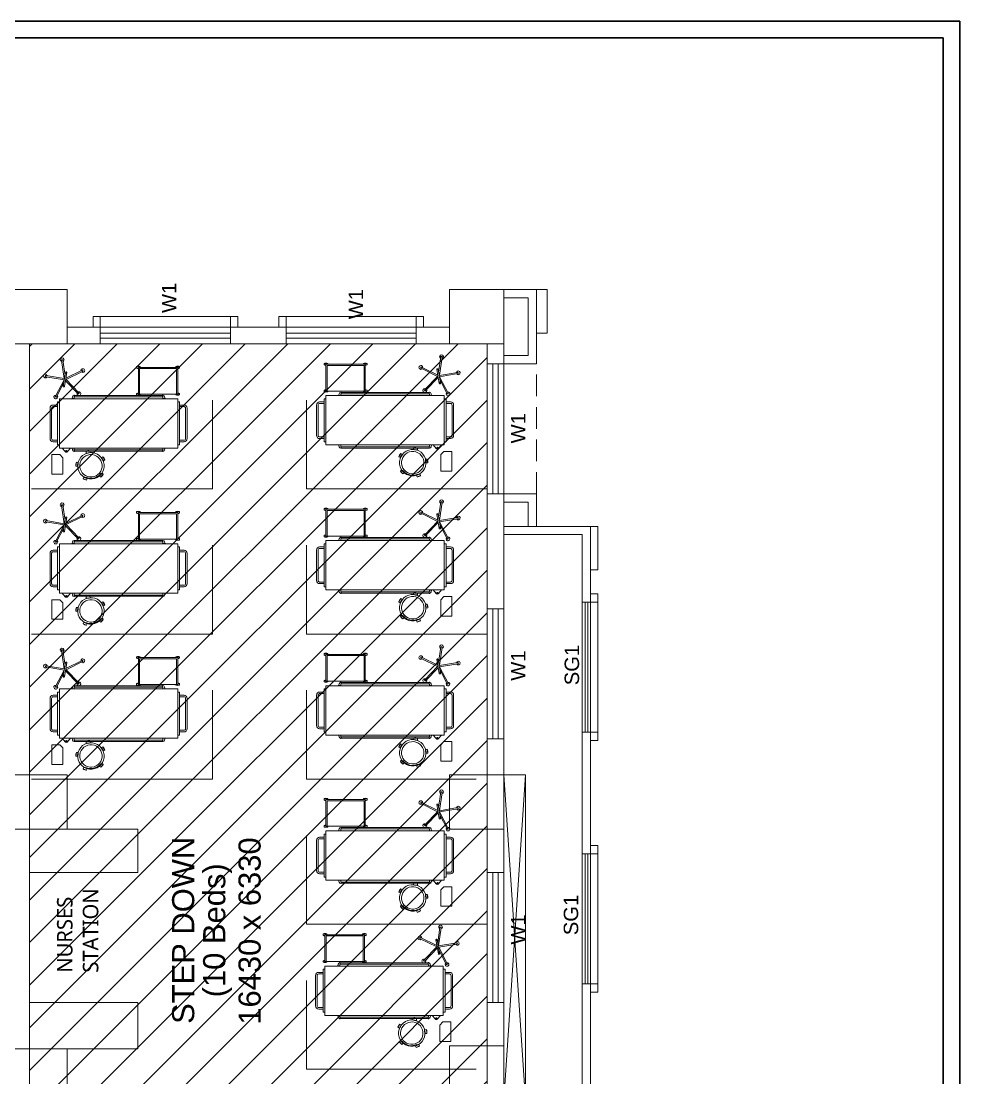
# Model space of a CAD drawing. Header units: millimetres. Extents: x 3552052 to 4144896, y -707811 to -630695.
# Drawn here: x 3991506 to 4004488, y -648845 to -634224 of the extents above; entities that cross this region are included whole.
import ezdxf
from ezdxf.enums import TextEntityAlignment as Align

# ---------------------------------------------------------------- set-up
doc = ezdxf.new("R2010")
doc.units = ezdxf.units.MM
doc.header["$LTSCALE"] = 6
doc.header["$MEASUREMENT"] = 0
doc.linetypes.add('HIDDEN', pattern=[0.375, 0.25, -0.125])
doc.layers.get('0').update_dxf_attribs({"linetype": 'CONTINUOUS', "lineweight": 0})
for name, color, linetype, lineweight in [('Bed', 33, 'CONTINUOUS', 0), ('COL', 5, 'CONTINUOUS', 0), ('D.F', 251, 'CONTINUOUS', 0), ('WALL', 8, 'CONTINUOUS', 0)]:
    doc.layers.add(name, color=color, linetype=linetype, lineweight=lineweight)
doc.styles.add('ARIAL', font='arial.ttf')
doc.linetypes.add('ZIGZAG', pattern='A,0.0001,-0.2,[131,ltypeshp.shx,S=0.2,R=0,X=-0.2,Y=0],-0.4,[131,ltypeshp.shx,S=0.2,R=180,X=0.2,Y=0],-0.2', length=0.8001)

# ---------------------------------------------------------------- blocks, each defined once
blk = doc.blocks.new('A$C6969112B')
at = {"layer": 'Bed', "color": 8}
for p, q in [((1421, 1704), (1464, 1956)), ((1438, 1701), (1481, 1953)), ((387, 1872), (116, 1872)), ((116, 1872), (116, 1719)), ((343, 1719), (387, 1762)), ((387, 1872), (387, 1762)), ((478, 1766), (1160, 1766)), ((478, 131), (478, 1766)), ((521, 1793), (1116, 1793)), ((521, 1766), (521, 1793)), ((1116, 1766), (1116, 1793)), ((1160, 131), (1160, 1766)), ((1374, 1709), (1186, 1807)), ((1421, 1704), (1194, 1823)), ((343, 1719), (116, 1719)), ((428, 1689), (478, 1729)), ((428, 1654), (478, 1615)), ((1409, 1685), (1229, 1510)), ((1425, 1676), (1242, 1497)), ((1324, 1707), (1324, 1710)), ((1329, 1699), (1522, 1666)), ((1332, 1716), (1525, 1683)), ((1340, 1697), (1343, 1714)), ((1425, 1676), (1538, 1447)), ((1438, 1701), (1691, 1738)), ((1443, 1679), (1554, 1454)), ((1483, 1690), (1694, 1721)), ((1512, 1667), (1515, 1685)), ((1530, 1671), (1531, 1675)), ((229, 1539), (227, 1517)), ((227, 1517), (279, 1511)), ((229, 1539), (281, 1533)), ((281, 1533), (279, 1511)), ((432, 1559), (432, 1557)), ((434, 343), (434, 1557)), ((451, 343), (451, 1557)), ((453, 1559), (453, 1557)), ((476, 1595), (476, 1561)), ((1162, 1595), (1162, 1561)), ((1185, 1559), (1185, 1557)), ((1186, 343), (1186, 1557)), ((1204, 343), (1204, 1557)), ((1205, 1559), (1205, 1557)), ((55, 1439), (34, 1391)), ((54, 1382), (34, 1391)), ((75, 1430), (54, 1382)), ((75, 1430), (55, 1439)), ((72, 1402), (64, 1406)), ((429, 1399), (408, 1396)), ((408, 1396), (414, 1344)), ((436, 1347), (414, 1344)), ((429, 1399), (436, 1347)), ((76, 1196), (91, 1212)), ((116, 1161), (76, 1196)), ((130, 1178), (91, 1212)), ((120, 1198), (114, 1191)), ((116, 1161), (130, 1178)), ((347, 1187), (301, 1160)), ((358, 1168), (347, 1187)), ((313, 1141), (301, 1160)), ((358, 1168), (313, 1141)), ((1234, 703), (1212, 703)), ((1212, 703), (1212, 650)), ((1223, 650), (1212, 650)), ((1223, 131), (1223, 676)), ((1223, 676), (1594, 676)), ((1223, 659), (1577, 659)), ((1234, 703), (1234, 676)), ((1577, 659), (1577, 148)), ((1605, 703), (1583, 703)), ((1583, 703), (1583, 676)), ((1594, 676), (1594, 131)), ((1605, 650), (1594, 650)), ((1605, 703), (1605, 650)), ((432, 340), (432, 343)), ((453, 340), (453, 343)), ((476, 304), (476, 339)), ((1162, 304), (1162, 339)), ((1185, 340), (1185, 343)), ((1205, 340), (1205, 343)), ((1223, 157), (1212, 157)), ((1212, 157), (1212, 105)), ((1577, 148), (1223, 148)), ((1605, 157), (1594, 157)), ((1605, 157), (1605, 105)), ((1160, 131), (478, 131)), ((521, 105), (521, 131)), ((1116, 105), (521, 105)), ((1116, 105), (1116, 131)), ((1234, 105), (1212, 105)), ((1594, 131), (1223, 131)), ((1234, 131), (1234, 105)), ((1583, 131), (1583, 105)), ((1605, 105), (1583, 105))]:
    blk.add_line(p, q, dxfattribs=at)
for points in [[(565, 1793), (565, 1854, -0.414214), (608, 1897), (1029, 1897, -0.414214), (1073, 1854), (1073, 1793)], [(587, 1793), (587, 1854, -0.414214), (608, 1875), (1029, 1875, -0.414214), (1051, 1854), (1051, 1793)], [(476, 1593), (451, 1585, 0.318781), (430, 1563), (430, 1559), (455, 1559), (455, 1563), (476, 1563)], [(1162, 1593), (1186, 1585, -0.318781), (1208, 1563), (1208, 1559), (1182, 1559), (1182, 1563), (1162, 1563)], [(476, 307), (451, 314, -0.318781), (430, 336), (430, 340), (455, 340), (455, 336), (476, 336)], [(1162, 307), (1186, 314, 0.318781), (1208, 336), (1208, 340), (1182, 340), (1182, 336), (1162, 336)], [(1073, 105), (1073, 44, -0.414214), (1029, 0), (608, 0, -0.414214), (565, 44), (565, 105)], [(1051, 105), (1051, 44, -0.414214), (1029, 22), (608, 22, -0.414214), (587, 44), (587, 105)]]:
    blk.add_lwpolyline(points, format="xyb", dxfattribs=at)
for points in [[(432, 1557), (453, 1557)], [(476, 1595), (478, 1595)], [(476, 1561), (478, 1561)], [(1162, 1595), (1160, 1595)], [(1162, 1561), (1160, 1561)], [(1205, 1557), (1185, 1557)], [(432, 343), (453, 343)], [(476, 339), (478, 339)], [(476, 304), (478, 304)], [(1162, 339), (1160, 339)], [(1162, 304), (1160, 304)], [(1205, 343), (1185, 343)]]:
    blk.add_lwpolyline(points, dxfattribs=at)
blk.add_circle((435, 1672), 9.27, dxfattribs=at)
for centre, radius, start, end in [((441, 1672), 21.4, 125.427, 234.573), ((1289, 676), 80.7, 161.0754, 198.9246), ((1158, 676), 80.7, 0, 18.9246), ((1660, 676), 80.7, 161.0754, 180), ((1529, 676), 80.7, 341.0754, 18.9246), ((1289, 131), 80.7, 161.0754, 198.9246), ((1529, 131), 80.7, 341.0754, 18.9246), ((1158, 131), 80.7, 341.0754, 0), ((1660, 131), 80.7, 180, 198.9246)]:
    blk.add_arc(centre, radius, start, end, dxfattribs=at)
at = {"layer": 'Bed', "color": 8, "extrusion": (0, 0, -1)}
for centre, major_axis, start_param, end_param in [((1474, 1962), (18.5, 18.5), 2.86537, 8.468881), ((1471, 1955), (4.94, 4.94), 4.096329, 5.660611), ((1427, 1691), (194, 194), -0.622575, -0.609545), ((1474, 1954), (4.94, 4.94), -0.609545, 0.954736), ((1184, 1818), (18.5, 18.5), 1.608733, 7.212244), ((1189, 1814), (4.94, 4.94), 2.839692, 4.403974), ((1427, 1691), (194, 194), 4.403974, 4.417003), ((1191, 1817), (4.94, 4.94), 4.417003, 5.981285), ((1699, 1730), (18.5, 18.5), 4.122007, 9.725518), ((1331, 1705), (4.94, 4.94), 2.525533, 4.096329), ((1331, 1709), (4.94, 4.94), 4.096329, 5.667125), ((1523, 1672), (4.94, 4.94), 0.954736, 2.525533), ((1524, 1676), (4.94, 4.94), -0.61606, 0.954736), ((1692, 1731), (4.94, 4.94), -0.930219, 0.634062), ((1693, 1728), (4.94, 4.94), 0.647092, 2.211374), ((1427, 1691), (-194, 194), 2.204859, 2.217888), ((232, 1332), (-182, 20), -0.000636, 6.282549), ((232, 1332), (-154, 17), -0.00023, 6.282955), ((261, 1590), (-57.1, 57.1), 3.707499, 4.368094), ((247, 1460), (-57.1, 57.1), 0.565907, 1.226501), ((1230, 1499), (18.5, 18.5), 0.352096, 5.955607), ((1234, 1505), (4.94, 4.94), 3.160366, 4.724648), ((1427, 1691), (-194, 194), 4.718133, 4.731162), ((1237, 1502), (4.94, 4.94), 1.583055, 3.147337), ((1549, 1444), (18.5, 18.5), -0.904541, 4.69897), ((114, 1384), (-57.1, 57.1), 5.588367, 6.248962), ((232, 1332), (-123, 123), 4.624291, 5.911682), ((-5, 1437), (-57.1, 57.1), 2.446775, 3.107369), ((487, 1380), (-57.1, 57.1), 5.038602, 5.699197), ((357, 1363), (-57.1, 57.1), 1.897009, 2.557604), ((1544, 1450), (4.94, 4.94), 1.903729, 3.468011), ((1427, 1691), (194, 194), 1.8907, 1.903729), ((1547, 1451), (4.94, 4.94), 0.326418, 1.8907), ((146, 1236), (-57.1, 57.1), 4.308534, 4.969129), ((61, 1137), (-57.1, 57.1), 1.166941, 1.827536), ((363, 1107), (-57.1, 57.1), 6.205277, 6.865872), ((296, 1220), (-57.1, 57.1), 3.063684, 3.724279)]:
    blk.add_ellipse(centre, major_axis=major_axis, ratio=1, start_param=start_param, end_param=end_param, dxfattribs=at)
blk = doc.blocks.new('EEEE')
at = {"layer": 'D.F', "linetype": 'ByBlock'}
h = blk.add_hatch(dxfattribs=at)
h.set_pattern_fill('ANSI31', scale=3333, style=0)
h.set_pattern_definition([(45, (845488.5, 36082.3), (-294.59836, 294.59836), [])])
h.paths.add_polyline_path([(3881840.7, -681421.4), (3888170.7, -681421.4), (3888170.7, -697851.4), (3881840.7, -697851.4)])
at = {"layer": 'COL', "color": 7}
for points in [[(3882360.7, -681421.4), (3881610.7, -681421.4), (3881610.7, -680671.4), (3882360.7, -680671.4)], [(3881610.7, -688136.4), (3881610.7, -687386.4), (3882360.7, -687386.4), (3882360.7, -688136.4)]]:
    blk.add_lwpolyline(points, close=True, dxfattribs=at)
at = {"layer": 'D.F', "color": 8, "linetype": 'ByBlock'}
for p, q in [((3888400.7, -680671.4), (3889000.7, -680671.4)), ((3888850.7, -681696, -188437.6), (3888850.7, -680671.4, -101230.8)), ((3889000.7, -681271.4, -152397.2), (3889000.7, -680671.4, -101230.8)), ((3888400.7, -680786.4), (3888735.7, -680786.4)), ((3888735.7, -681581, -188437.6), (3888735.7, -680786.4, -101230.8)), ((3884620.7, -681041.4), (3882820.7, -681041.4)), ((3887190.7, -681041.4, -101230.8), (3885390.7, -681041.4, -101230.8)), ((3888850.7, -681271.4), (3889000.7, -681271.4)), ((3888400.7, -681581, -87206.9), (3888735.7, -681581, -169035.1)), ((3888400.7, -681696, -87206.9), (3888850.7, -681696, -188437.6)), ((3888400.7, -683496.4, 4.1), (3888850.7, -683496.4, -101226.7)), ((3888850.7, -683946.4, -101228.5), (3888850.7, -683496.4, -101226.7)), ((3888400.7, -683611.4, 4.1), (3888735.7, -683611.4, -81824.1)), ((3888735.7, -683946.4, -101228.4), (3888735.7, -683611.4, -101226.7)), ((3888400.7, -683946.4, -101230.8), (3889600.7, -683946.4, -101230.8)), ((3889600.7, -683946.4), (3889600.7, -694811.4)), ((3888400.7, -684061.4, -101230.8), (3889485.7, -684061.4, -101230.8)), ((3889485.7, -684061.4), (3889485.7, -694696.4)), ((3889600.7, -684993.5, -101230.8), (3889485.7, -684993.5)), ((3889700.7, -684993.5), (3889700.7, -686793.5)), ((3889600.7, -688478.9, -101230.8), (3889485.7, -688478.9)), ((3889700.7, -688478.9), (3889700.7, -690278.9))]:
    blk.add_line(p, q, dxfattribs=at)
at = {"layer": 'D.F', "color": 8, "lineweight": 0}
for p, q in [((3887650.7, -681191.4), (3882360.7, -681191.4)), ((3887650.7, -681421.4), (3882360.7, -681421.4)), ((3888170.7, -687386.5), (3888170.7, -681421.4)), ((3888400.7, -687386.5), (3888400.7, -681421.4)), ((3888170.7, -691136.4), (3888170.7, -688136.4)), ((3888400.7, -691136.4), (3888400.7, -688136.4))]:
    blk.add_line(p, q, dxfattribs=at)
at = {"layer": 'D.F', "color": 8, "linetype": 'HIDDEN', "ltscale": 200}
blk.add_line((3888850.7, -683946.4, -101230.8), (3888850.7, -681696, -101230.8), dxfattribs=at)
at = {"layer": 'D.F', "color": 7}
for points in [[(3887650.7, -681421.4), (3888400.7, -681421.4), (3888400.7, -680671.4), (3887650.7, -680671.4)], [(3887650.7, -688136.5), (3888400.7, -688136.5), (3888400.7, -687386.5), (3887650.7, -687386.5)], [(3887650.7, -691136.5), (3888400.7, -691136.5), (3888400.7, -691886.5), (3887650.7, -691886.5)], [(3881610.7, -691176.5), (3882360.7, -691176.5), (3882360.7, -691926.5), (3881610.7, -691926.5)]]:
    blk.add_lwpolyline(points, close=True, dxfattribs=at)
at = {"layer": 'D.F', "color": 7, "linetype": 'ByBlock'}
for points in [[(3882820.7, -681191.4), (3882820.7, -681041.4), (3882720.7, -681041.4), (3882720.7, -681191.4)], [(3884720.7, -681191.4), (3884720.7, -681041.4), (3884620.7, -681041.4), (3884620.7, -681191.4)], [(3889600.7, -684993.5), (3889700.7, -684993.5), (3889700.7, -684878.5), (3889600.7, -684878.5)], [(3889600.7, -686908.5), (3889700.7, -686908.5), (3889700.7, -686793.5), (3889600.7, -686793.5)], [(3889600.7, -688478.9), (3889700.7, -688478.9), (3889700.7, -688363.9), (3889600.7, -688363.9)], [(3889600.7, -690393.9), (3889700.7, -690393.9), (3889700.7, -690278.9), (3889600.7, -690278.9)]]:
    blk.add_lwpolyline(points, dxfattribs=at)
for points, elevation in [([(3885390.7, -681191.4), (3885390.7, -681041.4), (3885290.7, -681041.4), (3885290.7, -681191.4)], -101230.8), ([(3887290.7, -681191.4), (3887290.7, -681041.4), (3887190.7, -681041.4), (3887190.7, -681191.4)], -101230.8), ([(3889600.7, -683946.4), (3889700.7, -683946.4), (3889700.7, -684546), (3889600.7, -684546)], -202461.5), ([(3889600.7, -684993.5), (3889700.7, -684993.5), (3889700.7, -684878.5), (3889600.7, -684878.5)], -101230.8), ([(3888700.7, -687386.5), (3888400.7, -691886.5)], 27934.8), ([(3888700.7, -691886.5), (3888400.7, -687386.5)], 27934.8), ([(3889600.7, -688478.9), (3889700.7, -688478.9), (3889700.7, -688363.9), (3889600.7, -688363.9)], -101230.8)]:
    blk.add_lwpolyline(points, dxfattribs=dict(at, elevation=elevation))
at = {"layer": 'D.F', "color": 7, "linetype": 'Continuous'}
for points in [[(3884620.7, -681191.4), (3884620.7, -681421.4), (3882820.7, -681421.4), (3882820.7, -681191.4)], [(3885390.7, -681191.4), (3885390.7, -681421.4), (3887190.7, -681421.4), (3887190.7, -681191.4)], [(3884620.7, -681271.4), (3884620.7, -681341.4), (3882820.7, -681341.4), (3882820.7, -681271.4)], [(3885390.7, -681271.4), (3885390.7, -681341.4), (3887190.7, -681341.4), (3887190.7, -681271.4)], [(3889560.7, -684993.5), (3889525.7, -684993.5), (3889525.7, -686793.5), (3889560.7, -686793.5)], [(3888400.7, -686886.5), (3888170.7, -686886.5), (3888170.7, -685086.5), (3888400.7, -685086.5)], [(3888320.7, -686886.5), (3888250.7, -686886.5), (3888250.7, -685086.5), (3888320.7, -685086.5)], [(3889560.7, -688478.9), (3889525.7, -688478.9), (3889525.7, -690278.9), (3889560.7, -690278.9)], [(3888400.7, -690536.4), (3888170.7, -690536.4), (3888170.7, -688736.4), (3888400.7, -688736.4)], [(3888320.7, -690536.4), (3888250.7, -690536.4), (3888250.7, -688736.4), (3888320.7, -688736.4)]]:
    blk.add_lwpolyline(points, close=True, dxfattribs=at)
at = {"layer": 'D.F', "color": 7, "linetype": 'Continuous', "elevation": 4.1}
for points in [[(3888400.7, -681696.4), (3888170.7, -681696.4), (3888170.7, -683496.4), (3888400.7, -683496.4)], [(3888320.7, -681696.4), (3888250.7, -681696.4), (3888250.7, -683496.4), (3888320.7, -683496.4)]]:
    blk.add_lwpolyline(points, close=True, dxfattribs=at)
at = {"layer": 'D.F', "color": 7, "linetype": 'ZIGZAG', "ltscale": 10, "flags": 128}
for points in [[(3881870.7, -683428.9), (3884370.2, -683428.9), (3884370.2, -682200.1)], [(3888170.7, -683428.9), (3885671.2, -683428.9), (3885671.2, -682200.1)], [(3881870.7, -685436.4), (3884370.2, -685436.4), (3884370.2, -684207.6)], [(3888170.7, -685436.4), (3885671.2, -685436.4), (3885671.2, -684207.6)], [(3881870.7, -687443.9), (3884370.2, -687443.9), (3884370.2, -686215.1)], [(3888020.7, -687443.9), (3885671.2, -687443.9), (3885671.2, -686215.1)], [(3888170.7, -689451.4), (3885671.2, -689451.4), (3885671.2, -688222.6)], [(3888020.7, -691458.9), (3885671.2, -691458.9), (3885671.2, -690230.1)]]:
    blk.add_lwpolyline(points, dxfattribs=at)
at = {"layer": 'D.F', "color": 7, "linetype": 'ByBlock'}
for points in [[(3889485.7, -684993.5), (3889485.7, -686793.5), (3889600.7, -686793.5), (3889600.7, -684993.5)], [(3889485.7, -688478.9), (3889485.7, -690278.9), (3889600.7, -690278.9), (3889600.7, -688478.9)]]:
    blk.add_lwpolyline(points, close=True, dxfattribs=at)
at = {"layer": 'D.F', "color": 7, "linetype": 'ByBlock', "elevation": 27934.8}
blk.add_lwpolyline([(3888400.7, -691886.5), (3888400.7, -687386.5), (3888700.7, -687386.5), (3888700.7, -691886.5)], close=True, dxfattribs=at)
at = {"layer": 'D.F', "color": 7, "lineweight": 0, "ltscale": 15}
for points in [[(3883340.7, -688736.4), (3883340.7, -688136.4), (3881840.7, -688136.4), (3881840.7, -688736.4)], [(3883340.7, -691176.5), (3883340.7, -690536.5), (3881840.7, -690536.5), (3881840.7, -691176.5)]]:
    blk.add_lwpolyline(points, close=True, dxfattribs=at)
at = {"layer": 'WALL', "color": 7, "linetype": 'ByBlock'}
for p, q in [((3881840.7, -687386.4), (3881840.7, -681421.4)), ((3881840.7, -691176.5), (3881840.7, -688136.4))]:
    blk.add_line(p, q, dxfattribs=at)
blk.add_lwpolyline([(3881840.7, -681421.4), (3888170.7, -681421.4), (3888170.7, -697851.4), (3881840.7, -697851.4)], close=True, dxfattribs=at)
at = {"layer": 'D.F', "color": 7, "rotation": 90}
for p in [(3884022.7, -683340.7), (3884022.7, -685348.2), (3884022.7, -687355.7)]:
    blk.add_blockref('A$C6969112B', p, dxfattribs=at)
at = {"layer": 'D.F', "color": 7, "xscale": -1, "rotation": 270}
for p in [(3885809.5, -683297), (3885809.5, -685304.5), (3885809.5, -687312), (3885809.5, -689319.5), (3885796.3, -691190.9)]:
    blk.add_blockref('A$C6969112B', p, dxfattribs=at)
at = {"layer": 'D.F', "color": 8, "style": 'ARIAL', "width": 1}
for s, p in [('W1', (3883871.8, -680994.8)), ('W1', (3886454.9, -681081.4)), ('W1', (3888700.2, -682798.8, 4.1)), ('SG1', (3889441.8, -686145.2)), ('W1', (3888700.2, -686083.3)), ('SG1', (3889429.4, -689603.6)), ('W1', (3888700.2, -689733.1))]:
    blk.add_text(s, height=200, rotation=90, dxfattribs=at).set_placement(p)
at = {"layer": 'D.F', "color": 8, "linetype": 'Continuous', "style": 'ARIAL'}
for s, p in [('STEP DOWN', (3884119.4, -689536.5)), ('16430 x 6330', (3885037.8, -689546.3)), ('(10 Beds)', (3884548.4, -689536.5))]:
    blk.add_text(s, height=306.13, rotation=90, dxfattribs=at).set_placement(p, align=Align.CENTER)
at = {"layer": 'D.F', "color": 8, "linetype": 'Continuous', "insert": (3882796.1, -690122.8), "char_height": 214.291, "width": 161.6, "attachment_point": 7, "rotation": 90, "style": 'ARIAL'}
blk.add_mtext('{\\fSegoe Script|b0|i0|c0|p34;NURSES STATION}', dxfattribs=at)

msp = doc.modelspace()

# ---------------------------------------------------------------- linework, layer by layer
at = {"color": 7, "lineweight": 30}
for points in [[(4004488.3, -634223.7), (4004488.3, -666235.1), (3959407.1, -666235.1), (3959407.1, -634223.7)], [(4004256.4, -634455.5), (4004256.4, -666003.3), (3959638.9, -666003.3), (3959638.9, -634455.5)]]:
    msp.add_lwpolyline(points, close=True, dxfattribs=at)

# ---------------------------------------------------------------- block references
at = {"color": 0, "lineweight": -3}
msp.add_blockref('EEEE', (109780.7, 42732.5), dxfattribs=at)

doc.saveas('drawing.dxf')
